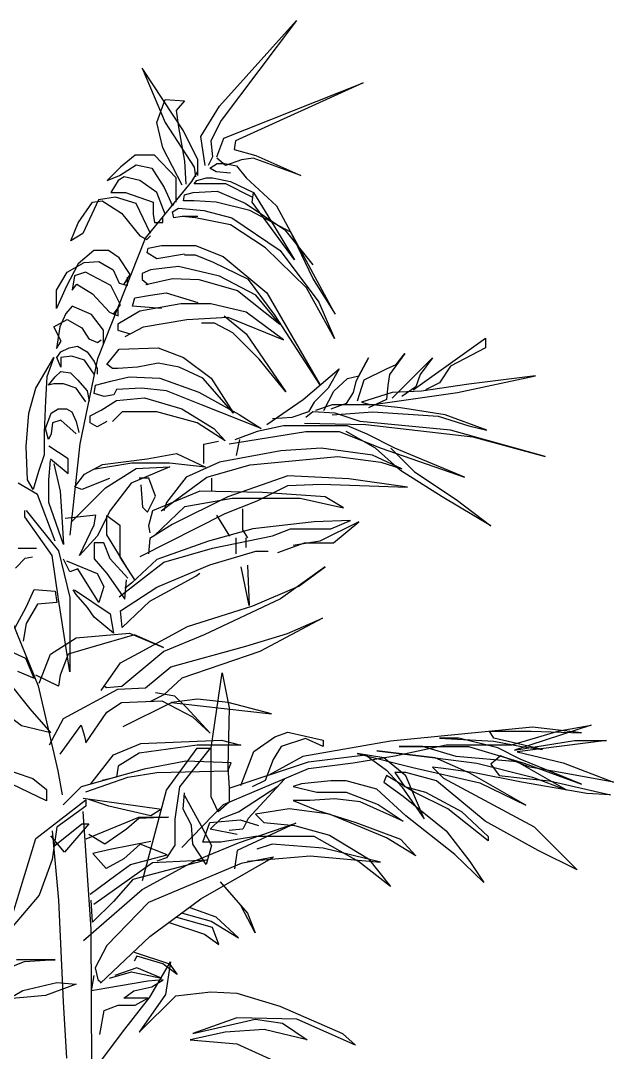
# Model space of a CAD drawing. Header units: millimetres. Extents: x 12377 to 30673, y 89761 to 101952.
# Drawn here: x 28418.6 to 28701.5, y 100374.8 to 100867.1 of the extents above; entities that cross this region are included whole.
import ezdxf

# ---------------------------------------------------------------- set-up
doc = ezdxf.new("R2010")
doc.units = ezdxf.units.MM

# ---------------------------------------------------------------- blocks, each defined once
blk = doc.blocks.new('A$C6C1516BF')
at = {"linetype": 'ByBlock'}
for p, q in [((387.79, 1037.85), (424.48, 1078.64)), ((424.48, 1078.64), (388.49, 1030.94)), ((370.49, 1026.02), (350.89, 1055.96)), ((350.89, 1055.96), (361.84, 1030.05)), ((389.87, 1022.64), (456.33, 1048.91)), ((456.33, 1048.91), (395.41, 1021.26)), ((357.81, 1030.05), (361.84, 1040.99)), ((361.84, 1040.99), (371.07, 1040.42)), ((371.07, 1040.42), (367.03, 1035.81)), ((367.03, 1035.81), (368.18, 1027.75)), ((378.79, 1023.33), (387.79, 1037.85)), ((360.69, 1017.96), (357.81, 1030.05)), ((361.84, 1030.05), (375.68, 1008.74)), ((388.49, 1030.94), (383.64, 1021.26)), ((368.18, 1027.75), (371.07, 1011.62)), ((377.41, 1012.2), (370.49, 1026.02)), ((380.87, 1009.51), (378.79, 1023.33)), ((383.64, 1021.26), (384.33, 1013.66)), ((386.41, 1013.66), (389.87, 1022.64)), ((395.41, 1021.26), (394.72, 1017.11)), ((347.43, 1014.5), (340.51, 1008.74)), ((356.65, 1014.5), (347.43, 1014.5)), ((367.03, 1003.56), (356.65, 1014.5)), ((369.91, 1000.11), (360.69, 1017.96)), ((394.72, 1017.11), (405.1, 1014.35)), ((405.1, 1014.35), (426.56, 1004.67)), ((339.93, 1004.71), (348, 1009.9)), ((348, 1009.9), (355.5, 1008.17)), ((371.07, 1011.62), (371.64, 1000.68)), ((377.41, 1004.71), (377.41, 1012.2)), ((384.33, 1013.66), (382.26, 1009.51)), ((383.19, 1008.2), (386.65, 1010.5)), ((390.56, 1009.51), (386.41, 1012.96)), ((386.65, 1010.5), (390.11, 1010.5)), ((390.11, 1010.5), (395.88, 1009.35)), ((398.18, 1012.27), (390.56, 1009.51)), ((395.88, 1009.35), (400.49, 1003.59)), ((403.72, 1012.96), (398.18, 1012.27)), ((426.56, 1004.67), (403.72, 1012.96)), ((340.51, 1008.74), (334.17, 1002.41)), ((334.17, 1002.41), (339.93, 1004.71)), ((355.5, 1008.17), (361.26, 998.96)), ((374.6, 1001.84), (377.37, 1006.68)), ((375.68, 1008.74), (376.26, 1004.14)), ((386.08, 1006.47), (383.19, 1008.2)), ((392.99, 1005.89), (386.08, 1006.47)), ((339.36, 1002.41), (335.9, 996.65)), ((342.24, 1004.14), (339.36, 1002.41)), ((349.73, 1002.41), (342.24, 1004.14)), ((357.81, 996.65), (349.73, 1002.41)), ((352.45, 974.87), (374.6, 1001.84)), ((367.03, 992.05), (367.03, 1003.56)), ((375.7, 1000.71), (376.85, 1002.44)), ((377.43, 1000.71), (375.7, 1000.71)), ((376.85, 1002.44), (381.46, 1003.59)), ((383.77, 1000.71), (377.43, 1000.71)), ((381.46, 1003.59), (384.35, 1003.59)), ((390.69, 1000.71), (383.77, 1000.71)), ((384.35, 1003.59), (392.99, 1001.86)), ((403.37, 994.38), (390.69, 1000.71)), ((392.99, 1001.86), (403.95, 996.68)), ((400.49, 1003.59), (414.9, 990.35)), ((335.9, 996.65), (342.81, 996.65)), ((342.81, 996.65), (356.08, 992.05)), ((361.84, 986.29), (357.81, 996.65)), ((361.26, 998.96), (365.3, 990.32)), ((370.51, 992.65), (371.09, 995.53)), ((371.09, 995.53), (375.12, 996.68)), ((375.12, 996.68), (386.65, 997.26)), ((386.65, 997.26), (399.91, 991.5)), ((403.37, 992.07), (403.95, 996.68)), ((403.95, 996.68), (413.75, 980.56)), ((320.24, 982.24), (327.16, 992.03)), ((330.04, 993.18), (322.55, 977.06)), ((327.16, 992.03), (331.77, 992.61)), ((338.12, 994.33), (330.04, 993.18)), ((331.77, 992.61), (341, 986.85)), ((347.92, 991.46), (338.12, 994.33)), ((354.84, 977.06), (347.92, 991.46)), ((356.08, 992.05), (356.08, 986.29)), ((365.3, 990.32), (366.45, 992.05)), ((375.7, 992.65), (370.51, 992.65)), ((386.08, 992.07), (375.7, 992.65)), ((402.22, 988.04), (386.08, 992.07)), ((399.91, 991.5), (418.94, 978.83)), ((423.55, 964.43), (403.37, 992.07)), ((414.9, 990.35), (442, 940.25)), ((341, 986.85), (349.65, 975.91)), ((356.08, 986.29), (356.65, 982.26)), ((360.69, 982.26), (360.69, 985.14)), ((365.32, 987.47), (368.2, 989.2)), ((365.9, 984.59), (365.32, 987.47)), ((369.93, 985.16), (365.9, 984.59)), ((368.2, 989.2), (380.31, 988.04)), ((377.43, 985.16), (369.93, 985.16)), ((376.27, 984.59), (369.93, 985.16)), ((392.99, 981.13), (376.27, 984.59)), ((380.31, 988.04), (393.57, 984.59)), ((393.57, 984.59), (416.63, 969.04)), ((421.82, 977.68), (402.22, 988.04)), ((316.78, 973.6), (320.24, 982.24)), ((356.65, 982.26), (360.69, 982.26)), ((409.71, 970.19), (392.99, 981.13)), ((413.75, 980.56), (423.55, 964.43)), ((322.55, 977.06), (316.78, 973.6)), ((329.61, 917.49), (352.45, 974.87)), ((349.65, 975.91), (353.11, 974.18)), ((353.11, 974.18), (354.84, 975.91)), ((418.94, 978.83), (432.2, 962.13)), ((432.2, 955.8), (421.82, 977.68)), ((353.17, 967.84), (353.74, 970.14)), ((353.74, 970.14), (360.08, 971.3)), ((360.08, 971.3), (376.23, 971.3)), ((376.23, 971.3), (389.49, 966.11)), ((429.32, 951.19), (409.71, 970.19)), ((327.76, 968.96), (320.26, 962.63)), ((334.68, 968.96), (327.76, 968.96)), ((339.87, 965.5), (334.68, 968.96)), ((345.06, 957.44), (339.87, 965.5)), ((357.78, 964.96), (353.17, 967.84)), ((371.04, 967.26), (357.78, 964.96)), ((376.23, 966.69), (371.04, 966.69)), ((384.88, 963.23), (376.23, 966.69)), ((389.49, 966.11), (410.25, 948.84)), ((416.63, 969.04), (435.08, 944.28)), ((320.26, 962.63), (314.5, 951.68)), ((315.07, 958.59), (323.15, 963.2)), ((323.15, 963.2), (330.07, 963.78)), ((330.07, 963.78), (336.98, 959.75)), ((368.1, 961.39), (354.84, 959.66)), ((387.71, 956.78), (368.1, 961.39)), ((401.6, 955.17), (384.88, 963.23)), ((309.89, 949.96), (315.07, 958.59)), ((318.53, 956.87), (317.38, 949.96)), ((323.72, 958.59), (318.53, 956.87)), ((335.83, 952.26), (323.72, 958.59)), ((336.98, 959.75), (339.87, 953.41)), ((342.17, 952.84), (345.06, 957.44)), ((343.9, 952.26), (343.9, 956.29)), ((354.84, 959.66), (350.81, 957.93)), ((350.81, 957.93), (350.81, 955.05)), ((350.81, 955.05), (353.69, 952.75)), ((352.54, 952.75), (365.22, 955.63)), ((365.22, 955.63), (377.91, 955.05)), ((377.91, 955.05), (396.36, 949.87)), ((405, 947.57), (387.71, 956.78)), ((414.28, 937.9), (401.6, 955.17)), ((443.16, 938.52), (432.2, 955.8)), ((314.5, 951.68), (309.89, 941.32)), ((317.38, 949.96), (319.69, 952.84)), ((319.69, 952.84), (327.18, 948.23)), ((340.44, 943.05), (335.83, 952.26)), ((339.87, 953.41), (343.9, 952.26)), ((442.58, 927.01), (429.32, 951.19)), ((309.89, 941.32), (309.89, 949.96)), ((327.18, 948.23), (335.25, 939.59)), ((346.19, 942.39), (347.35, 946.42)), ((347.35, 946.42), (354.84, 947.57)), ((354.84, 947.57), (362.34, 948.72)), ((362.34, 948.72), (377.33, 944.11)), ((396.36, 949.87), (416.54, 933.75)), ((416.54, 933.75), (405, 947.57)), ((410.25, 948.84), (435.61, 905.07)), ((317.35, 942.4), (314.47, 938.94)), ((326.58, 938.37), (317.35, 942.4)), ((336.98, 938.44), (340.44, 943.05)), ((339.29, 937.86), (339.29, 941.9)), ((360.03, 941.23), (346.19, 942.39)), ((369.26, 943.54), (349.65, 940.08)), ((383.67, 943.54), (369.26, 943.54)), ((400.39, 939.51), (383.67, 943.54)), ((435.08, 944.28), (442.58, 927.01)), ((308.7, 932.61), (315.05, 936.06)), ((314.47, 938.94), (311.59, 932.61)), ((315.05, 936.06), (321.96, 932.03)), ((332.34, 930.88), (326.58, 938.37)), ((335.25, 939.59), (339.29, 937.86)), ((349.65, 940.08), (339.28, 933.75)), ((351.38, 932.6), (372.14, 936.05)), ((372.14, 936.05), (391.74, 937.2)), ((390.01, 937.78), (400.39, 929.14)), ((391.74, 937.2), (418.26, 926.26)), ((418.26, 926.26), (400.39, 939.51)), ((435.61, 905.07), (414.28, 937.9)), ((312.16, 925.7), (308.7, 932.61)), ((311.59, 932.61), (309.86, 922.24)), ((321.96, 932.03), (325.42, 926.85)), ((332.34, 924.55), (332.34, 930.88)), ((339.28, 933.75), (339.28, 930.87)), ((339.28, 930.87), (345.04, 929.14)), ((342.74, 927.99), (351.38, 932.6)), ((385.4, 934.32), (379.06, 934.32)), ((394.05, 929.72), (385.4, 934.32)), ((309.86, 922.24), (312.16, 925.7)), ((325.42, 926.85), (329.46, 925.12)), ((329.46, 925.12), (331.19, 926.27)), ((406.73, 917.05), (394.05, 929.72)), ((400.39, 929.14), (419.42, 901.5)), ((480.1, 902.55), (514.64, 927.1)), ((514.64, 927.1), (514.64, 922.45)), ((310.02, 917.94), (312.01, 920.59)), ((312.01, 920.59), (316, 922.58)), ((316, 922.58), (319.99, 923.25)), ((319.99, 923.25), (324.64, 920.59)), ((324.64, 920.59), (327.96, 915.95)), ((333.94, 914.62), (339.92, 921.92)), ((339.92, 921.92), (358.52, 922.58)), ((358.52, 922.58), (370.48, 917.94)), ((514.64, 922.45), (498.03, 913.83)), ((300.06, 903.34), (308.69, 917.94)), ((308.69, 917.94), (305.37, 908.65)), ((312.01, 913.29), (310.02, 917.94)), ((317.33, 918.6), (312.01, 917.94)), ((312.01, 917.94), (312.01, 913.29)), ((323.31, 916.61), (317.33, 918.6)), ((321.3, 876.7), (329.61, 917.49)), ((327.96, 909.97), (323.31, 916.61)), ((327.96, 915.95), (329.29, 912.63)), ((370.48, 917.94), (383.77, 907.98)), ((419.42, 901.5), (406.73, 917.05)), ((458.84, 917.81), (452.86, 906.53)), ((454.18, 909.18), (458.84, 917.81)), ((476.11, 919.8), (468.8, 909.85)), ((470.13, 898.57), (489.4, 917.81)), ((472.12, 914.49), (476.11, 919.8)), ((489.4, 917.81), (483.42, 909.85)), ((309.36, 908.65), (312.01, 911.3)), ((312.01, 911.3), (316.67, 910.64)), ((329.29, 912.63), (329.29, 909.97)), ((336.6, 912.63), (334.03, 914.73)), ((339.25, 912.63), (336.6, 912.63)), ((348.56, 913.29), (339.25, 912.63)), ((358.52, 915.28), (348.56, 913.29)), ((368.49, 913.29), (358.52, 915.28)), ((379.78, 907.98), (368.49, 913.29)), ((427.61, 897.9), (444.88, 912.5)), ((444.88, 912.5), (439.57, 903.21)), ((456.84, 907.19), (467.47, 912.5)), ((467.47, 912.5), (472.12, 914.49)), ((498.03, 913.83), (492.72, 905.86)), ((305.37, 908.65), (304.71, 897.37)), ((306.04, 904.67), (309.36, 908.65)), ((316.67, 910.64), (319.99, 907.32)), ((319.99, 907.32), (324.64, 902.01)), ((328.62, 904.67), (335.93, 906.66)), ((335.93, 906.66), (344.57, 908.65)), ((344.57, 908.65), (359.19, 907.98)), ((359.19, 907.98), (377.79, 901.35)), ((394.4, 891.4), (379.78, 907.98)), ((383.77, 907.98), (394.4, 891.4)), ((442.23, 901.88), (448.87, 907.85)), ((448.87, 907.85), (454.18, 909.18)), ((452.86, 906.53), (451.53, 901.22)), ((453.52, 897.24), (456.84, 907.19)), ((468.8, 909.85), (468.14, 904.54)), ((483.42, 909.85), (481.42, 903.87)), ((492.72, 905.86), (486.08, 902.55)), ((501.36, 901.22), (538.56, 909.18)), ((538.56, 909.18), (506.67, 905.2)), ((296.73, 891.4), (300.06, 903.34)), ((308.69, 905.33), (306.04, 904.67)), ((313.34, 905.33), (308.69, 905.33)), ((319.32, 903.34), (313.34, 905.33)), ((323.97, 896.7), (319.32, 903.34)), ((324.64, 902.01), (325.45, 897.09)), ((327.96, 900.68), (328.62, 904.67)), ((338.59, 902.68), (337.26, 900.02)), ((350.55, 903.34), (338.59, 902.68)), ((362.51, 902.01), (350.55, 903.34)), ((379.12, 895.38), (362.51, 902.01)), ((377.79, 901.35), (397.06, 890.73)), ((439.57, 903.21), (432.92, 896.57)), ((437.58, 892.59), (442.23, 901.88)), ((451.53, 901.22), (448.21, 895.91)), ((470.13, 901.22), (455.51, 896.57)), ((460.16, 895.25), (501.36, 901.22)), ((468.14, 904.54), (467.47, 897.9)), ((484.08, 901.88), (470.13, 901.22)), ((481.42, 903.87), (474.78, 899.23)), ((506.67, 905.2), (484.08, 901.88)), ((304.71, 897.37), (304.04, 882.11)), ((332.61, 899.36), (327.96, 900.68)), ((331.28, 892.72), (338.59, 897.37)), ((337.26, 900.02), (332.61, 899.36)), ((338.59, 897.37), (351.88, 898.69)), ((351.88, 898.69), (369.82, 893.39)), ((410.34, 885.96), (427.61, 897.9)), ((432.92, 896.57), (430.27, 891.93)), ((455.51, 896.57), (460.16, 895.25)), ((467.47, 897.9), (458.84, 893.92)), ((295.41, 875.47), (296.73, 891.4)), ((304.71, 884.1), (307.36, 891.4)), ((307.36, 891.4), (310.69, 893.39)), ((310.69, 893.39), (314.67, 893.39)), ((314.67, 893.39), (317.33, 892.06)), ((317.33, 892.06), (319.32, 887.41)), ((325.97, 890.07), (331.28, 892.72)), ((341.25, 892.06), (336.6, 887.41)), ((346.56, 892.06), (341.25, 892.06)), ((357.86, 892.06), (346.56, 892.06)), ((377.12, 886.75), (357.86, 892.06)), ((369.82, 893.39), (385.1, 884.1)), ((407.69, 884.1), (379.12, 895.38)), ((430.27, 891.93), (422.29, 889.28)), ((432.26, 891.93), (428.94, 889.28)), ((442.89, 891.27), (432.26, 891.93)), ((441.56, 895.25), (433.59, 892.59)), ((448.21, 895.91), (440.9, 893.26)), ((450.86, 895.25), (441.56, 895.25)), ((441.56, 890.6), (460.83, 891.93)), ((454.85, 887.29), (442.89, 891.27)), ((460.83, 895.25), (450.86, 895.25)), ((474.12, 893.92), (460.83, 895.25)), ((460.83, 891.93), (492.05, 889.94)), ((495.38, 890.6), (474.12, 893.92)), ((308.03, 886.75), (307.36, 881.44)), ((312.01, 888.08), (308.03, 886.75)), ((319.32, 881.44), (312.01, 888.08)), ((319.32, 887.41), (320.65, 882.11)), ((325.97, 886.75), (325.97, 890.07)), ((329.29, 884.76), (325.97, 886.75)), ((333.94, 887.41), (329.29, 884.76)), ((390.41, 878.12), (377.12, 886.75)), ((397.06, 890.73), (407.69, 884.1)), ((422.29, 889.28), (412.99, 888.61)), ((428.27, 886.62), (457.51, 885.96)), ((498.03, 883.3), (454.85, 887.29)), ((492.05, 889.94), (506.67, 885.29)), ((515.31, 883.3), (495.38, 890.6)), ((304.04, 882.11), (304.04, 871.49)), ((306.04, 878.79), (304.71, 884.1)), ((307.36, 881.44), (306.04, 878.79)), ((385.1, 884.1), (390.41, 878.12)), ((392.4, 876.67), (428.94, 882.64)), ((405.69, 882.64), (395.05, 878.66)), ((418.31, 885.29), (405.69, 882.64)), ((429.6, 885.29), (418.31, 885.29)), ((428.94, 882.64), (444.88, 882.64)), ((448.87, 885.29), (429.6, 885.29)), ((444.88, 882.64), (464.81, 874.68)), ((462.16, 874.68), (448.21, 882.64)), ((458.17, 881.31), (448.87, 885.29)), ((457.51, 885.96), (508.66, 879.99)), ((471.46, 874.68), (458.17, 881.31)), ((543.21, 870.7), (498.03, 883.3)), ((506.67, 885.29), (515.31, 883.3)), ((316.45, 833.14), (321.3, 876.7)), ((380.28, 876.48), (387.21, 878.02)), ((380.28, 867.25), (380.28, 876.48)), ((397.23, 878.79), (395.69, 871.09)), ((508.66, 879.99), (543.21, 870.7)), ((296.07, 859.55), (295.41, 875.47)), ((304.04, 871.49), (301.38, 863.53)), ((315.53, 869.51), (306.29, 875.67)), ((353.21, 869.5), (367.16, 872.15)), ((367.16, 872.15), (381.11, 865.52)), ((416.96, 873.35), (387.72, 868.04)), ((436.22, 874.67), (416.96, 873.35)), ((460.81, 871.35), (436.22, 874.67)), ((474.76, 864.72), (460.81, 871.35)), ((474.12, 864.06), (462.16, 874.68)), ((464.81, 874.68), (504.68, 860.74)), ((469.47, 874.68), (480.76, 863.4)), ((504.68, 860.74), (471.46, 874.68)), ((306.29, 859.51), (307.06, 868.75)), ((307.06, 869.51), (315.53, 862.59)), ((308.6, 867.21), (311.68, 854.12)), ((315.53, 862.59), (315.53, 869.51)), ((323.31, 862.2), (331.95, 866.84)), ((345.9, 867.51), (327.63, 864.52)), ((331.95, 866.84), (353.21, 869.5)), ((363.84, 867.51), (345.9, 867.51)), ((381.11, 865.52), (363.84, 867.51)), ((387.72, 868.04), (371.78, 860.74)), ((381.75, 860.74), (402.34, 866.71)), ((402.34, 866.71), (444.2, 870.69)), ((444.2, 870.69), (464.79, 868.04)), ((464.79, 868.04), (474.76, 864.72)), ((301.38, 863.53), (298.73, 854.9)), ((318.66, 856.23), (323.31, 862.2)), ((333.28, 855.7), (347.92, 864.94)), ((364.1, 865.71), (345.6, 858.01)), ((347.92, 864.94), (364.1, 865.71)), ((494.05, 851.45), (474.12, 864.06)), ((480.76, 863.4), (500.69, 850.13)), ((300.89, 852.58), (291.65, 857.97)), ((298.73, 854.9), (296.07, 859.55)), ((306.29, 848.74), (306.29, 859.51)), ((335.27, 860.21), (321.98, 854.9)), ((345.6, 858.01), (335.59, 844.93)), ((354.06, 860.28), (349.44, 860.28)), ((350.21, 857.2), (350.98, 846.43)), ((357.14, 851.82), (354.06, 860.28)), ((359.82, 844.81), (381.75, 860.74)), ((371.78, 860.74), (362.48, 848.79)), ((384.13, 854.16), (384.13, 860.32)), ((420.28, 861.4), (391.71, 851.45)), ((405.66, 849.46), (420.28, 856.76)), ((449.51, 860.07), (420.28, 861.4)), ((420.28, 856.76), (436.22, 857.42)), ((436.22, 857.42), (477.42, 856.09)), ((477.42, 856.09), (449.51, 860.07)), ((309.37, 830.27), (300.89, 852.58)), ((311.68, 854.12), (312.45, 841.81)), ((317.09, 839.54), (333.28, 855.7)), ((321.98, 854.9), (318.66, 856.23)), ((353.29, 844.12), (357.14, 851.82)), ((378.42, 854.1), (355.83, 844.81)), ((408.32, 853.44), (378.42, 854.1)), ((438.22, 851.45), (408.32, 853.44)), ((313.22, 828.73), (306.29, 848.74)), ((356.5, 832.87), (371.12, 846.8)), ((362.48, 848.79), (361.15, 844.81)), ((391.71, 851.45), (365.14, 838.18)), ((371.12, 846.8), (393.7, 850.79)), ((390.38, 843.49), (405.66, 849.46)), ((393.7, 850.79), (426.26, 850.79)), ((426.26, 850.79), (446.85, 846.14)), ((446.85, 846.14), (438.22, 851.45)), ((517.3, 837.52), (494.05, 851.45)), ((500.69, 850.13), (517.3, 837.52)), ((294.75, 841.85), (294.75, 844.93)), ((307.85, 823.38), (294.75, 841.85)), ((295.52, 844.93), (310.93, 825.69)), ((328.65, 842.62), (314.01, 841.08)), ((327.88, 838), (328.65, 842.62)), ((335.59, 844.93), (329.42, 832.62)), ((334.03, 833.35), (334.03, 842.58)), ((334.03, 842.58), (340.19, 837.96)), ((349.86, 822.92), (390.38, 843.49)), ((350.98, 846.43), (353.29, 844.12)), ((355.83, 844.81), (353.84, 837.51)), ((392.61, 832.62), (386.44, 842.62)), ((398.77, 845.7), (398.77, 835.69)), ((312.45, 841.81), (313.22, 828.73)), ((320.95, 823.38), (327.88, 838)), ((340.19, 837.96), (340.19, 822.57)), ((353.84, 837.51), (354.51, 834.2)), ((365.14, 838.18), (354.51, 831.54)), ((432.9, 839.5), (403.67, 836.19)), ((450.18, 840.17), (432.9, 839.5)), ((454.16, 839.5), (435.56, 830.22)), ((440.88, 836.19), (450.18, 840.17)), ((442.2, 829.55), (454.16, 839.5)), ((329.42, 832.62), (320.95, 823.38)), ((343.27, 817.95), (334.03, 833.35)), ((403.67, 836.19), (382.41, 830.22)), ((384.4, 826.9), (412.97, 832.87)), ((398.77, 835.69), (401.08, 831.85)), ((412.97, 832.87), (421.61, 836.19)), ((421.61, 836.19), (432.9, 836.19)), ((432.9, 836.19), (440.88, 836.19)), ((332.49, 829.5), (327.86, 829.5)), ((327.86, 829.5), (327.86, 821.8)), ((335.57, 821.8), (332.49, 829.5)), ((354.51, 831.54), (353.84, 824.24)), ((382.41, 830.22), (357.83, 821.59)), ((395.69, 824.15), (395.69, 831.85)), ((400.31, 831.85), (400.31, 827.23)), ((415.63, 824.91), (428.25, 829.55)), ((435.56, 830.22), (422.94, 828.22)), ((428.25, 829.55), (442.2, 829.55)), ((291.66, 826.85), (300.45, 826.85)), ((295.04, 822.12), (298.42, 822.8)), ((310.93, 802.6), (307.85, 823.38)), ((310.93, 825.69), (316.32, 803.37)), ((340.19, 822.57), (347.13, 811.8)), ((361.15, 820.26), (384.4, 826.9)), ((383.07, 818.94), (405, 825.57)), ((405, 825.57), (410.98, 825.57)), ((290.3, 817.39), (295.04, 822.12)), ((316.29, 815.56), (313.21, 821.72)), ((314.75, 820.95), (329.39, 814.79)), ((327.86, 821.8), (334.03, 814.88)), ((344.04, 812.57), (335.57, 821.8)), ((339.89, 803.67), (361.15, 820.26)), ((357.83, 821.59), (345.87, 810.31)), ((357.83, 808.32), (383.07, 818.94)), ((401.85, 799.53), (398, 817.99)), ((401.08, 818.76), (401.85, 799.53)), ((438.17, 818.03), (416.91, 802.77)), ((425.55, 808.74), (438.17, 818.03)), ((320.15, 817.1), (316.29, 815.56)), ((330.16, 800.94), (320.15, 817.1)), ((329.39, 814.79), (332.47, 808.63)), ((334.03, 814.88), (342.5, 802.56)), ((354.51, 801.68), (376.43, 813.63)), ((376.43, 813.63), (378.42, 814.95)), ((332.47, 808.63), (330.16, 800.94)), ((340.55, 797.04), (357.83, 808.32)), ((342.5, 802.56), (343.27, 811.8)), ((345.87, 810.31), (342.55, 807.65)), ((403.63, 799.45), (425.55, 808.74)), ((295.5, 798.72), (299.35, 807.18)), ((299.35, 807.18), (309.37, 806.41)), ((309.37, 806.41), (310.14, 801.02)), ((316.32, 767.97), (310.93, 802.6)), ((316.32, 803.37), (316.32, 767.97)), ((319.37, 804.79), (317.83, 807.09)), ((318.6, 807.09), (335.56, 795.55)), ((324.77, 798.63), (319.37, 804.79)), ((416.91, 802.77), (380.37, 785.52)), ((284.89, 801.18), (301.13, 761.31)), ((290.11, 788.71), (295.5, 798.72)), ((300.89, 800.26), (295.5, 791.02)), ((310.14, 801.02), (300.89, 800.26)), ((327.85, 794.01), (324.77, 798.63)), ((341.22, 789.08), (354.51, 801.68)), ((372.4, 789.5), (403.63, 799.45)), ((337.1, 786.32), (327.85, 794.01)), ((335.56, 795.55), (337.1, 786.32)), ((341.22, 789.08), (340.55, 797.04)), ((436.85, 793.48), (406.95, 777.55)), ((420.24, 786.18), (436.85, 793.48)), ((295.5, 791.02), (293.96, 782.56)), ((349.15, 776.89), (372.4, 789.5)), ((307.06, 776.4), (319.39, 784.09)), ((319.39, 784.09), (344.81, 786.4)), ((347.13, 785.63), (326.32, 779.48)), ((344.81, 786.4), (361, 779.48)), ((361, 779.48), (347.13, 785.63)), ((380.37, 785.52), (361.11, 777.55)), ((400.3, 780.21), (420.24, 786.18)), ((326.32, 779.48), (315.53, 776.4)), ((364.43, 770.26), (400.3, 780.21)), ((295.33, 774.24), (288.02, 777.55)), ((299.32, 764.95), (295.33, 774.24)), ((301.66, 762.55), (307.06, 776.4)), ((315.53, 776.4), (311.68, 766.39)), ((340.51, 772.25), (349.15, 776.89)), ((361.11, 777.55), (345.83, 764.95)), ((406.95, 777.55), (369.74, 764.95)), ((291.35, 768.26), (299.32, 764.95)), ((331.21, 758.98), (340.51, 772.25)), ((352.47, 760.3), (364.43, 770.26)), ((297.29, 750.3), (286.66, 763.57)), ((310.91, 761.01), (300.12, 766.39)), ((311.68, 766.39), (310.91, 761.01)), ((345.83, 764.95), (341.17, 760.97)), ((369.74, 764.95), (361.11, 756.98)), ((383.71, 731.58), (389.02, 767.41)), ((389.02, 767.41), (392.34, 750.82)), ((272.05, 758.26), (293.31, 742.33)), ((301.13, 761.31), (310.6, 720.76)), ((313.27, 745.7), (339.18, 759.64)), ((333.87, 760.3), (332.71, 761.11)), ((341.17, 760.97), (333.87, 760.3)), ((339.18, 759.64), (352.47, 760.3)), ((334.03, 748.7), (340.96, 753.31)), ((340.96, 753.31), (360.22, 754.08)), ((341.73, 741.77), (364.85, 753.31)), ((361.11, 756.98), (354.46, 753.67)), ((366.39, 756.39), (357.14, 757.93)), ((360.22, 754.08), (374.86, 746.39)), ((377.18, 754.85), (364.85, 753.31)), ((364.85, 753.31), (378.72, 751.77)), ((371.78, 751), (366.39, 756.39)), ((391.82, 753.31), (377.18, 754.85)), ((412.62, 747.93), (391.82, 753.31)), ((307.26, 739.02), (297.29, 750.3)), ((324.01, 734.07), (334.03, 748.7)), ((383.34, 738.69), (371.78, 751)), ((378.72, 751.77), (412.62, 747.93)), ((392.34, 750.82), (391.68, 722.29)), ((306.63, 733.1), (313.27, 745.7)), ((374.86, 746.39), (383.34, 738.69)), ((293.31, 742.33), (307.26, 739.02)), ((311.68, 728.69), (321.7, 742.54)), ((321.7, 742.54), (323.24, 737.15)), ((414.12, 736.84), (420.29, 739.15)), ((420.29, 739.15), (437.24, 735.3)), ((537.18, 741.53), (469.41, 734.9)), ((518.58, 736.22), (516.58, 739.54)), ((516.58, 739.54), (536.51, 739.54)), ((527.21, 733.13), (549.8, 739.77)), ((565.08, 742.42), (528.54, 730.48)), ((536.51, 739.54), (560.43, 738.88)), ((560.43, 738.88), (537.18, 741.53)), ((549.8, 739.77), (565.08, 742.42)), ((323.24, 737.15), (324.01, 734.07)), ((337.07, 728.38), (350.17, 733.76)), ((350.17, 733.76), (388.69, 735.3)), ((388.69, 735.3), (397.94, 732.99)), ((404.1, 729.91), (414.12, 736.84)), ((428.76, 736.07), (417.2, 732.22)), ((469.41, 734.9), (427.56, 727.6)), ((437.24, 732.22), (428.76, 736.07)), ((437.24, 735.3), (437.24, 732.22)), ((501.97, 736.22), (492.67, 736.22)), ((492.67, 736.22), (518.58, 734.9)), ((520.57, 731.58), (501.97, 736.22)), ((541.83, 730.92), (518.58, 736.22)), ((518.58, 734.9), (531.86, 732.24)), ((528.54, 730.48), (557.1, 735.12)), ((572.38, 735.12), (529.86, 729.81)), ((557.1, 735.12), (572.38, 735.12)), ((349.4, 729.15), (339.38, 722.99)), ((377.14, 732.99), (349.4, 729.15)), ((362.5, 711.45), (377.14, 731.45)), ((383.3, 731.45), (368.66, 712.98)), ((397.94, 732.99), (377.14, 732.99)), ((377.14, 731.45), (383.3, 731.45)), ((383.71, 708.35), (383.71, 731.58)), ((397.94, 713.75), (404.1, 729.91)), ((417.2, 732.22), (413.35, 726.07)), ((466.09, 726.93), (453.47, 728.92)), ((453.47, 728.92), (480.04, 722.29)), ((490.67, 726.93), (462.77, 730.25)), ((462.77, 730.25), (490.67, 726.93)), ((471.4, 727.82), (495.98, 733.13)), ((484.69, 732.24), (473.4, 732.24)), ((473.4, 732.24), (506.62, 732.24)), ((500.64, 727.6), (484.69, 732.24)), ((495.98, 733.13), (527.21, 733.13)), ((506.62, 732.24), (533.19, 724.28)), ((531.2, 726.27), (520.57, 731.58)), ((529.86, 729.81), (551.79, 724.5)), ((531.86, 732.24), (541.83, 730.92)), ((277.32, 724.33), (298.58, 717.03)), ((326.28, 714.52), (337.07, 728.38)), ((371.74, 725.3), (351.71, 721.45)), ((393.32, 724.53), (371.74, 725.3)), ((391.78, 720.68), (393.32, 724.53)), ((392.34, 712.34), (430.21, 724.94)), ((413.35, 726.07), (409.5, 716.06)), ((427.56, 727.6), (411.28, 718.64)), ((430.21, 724.94), (457.45, 728.26)), ((430.21, 721.85), (451.47, 724.5)), ((451.47, 724.5), (471.4, 727.82)), ((457.45, 728.26), (467.42, 720.96)), ((476.72, 718.31), (466.09, 726.93)), ((507.28, 719.63), (490.67, 726.93)), ((490.67, 726.93), (510.6, 724.28)), ((529.87, 724.94), (500.64, 727.6)), ((510.6, 724.28), (537.18, 717.64)), ((521.89, 727.82), (517.24, 723.84)), ((517.24, 723.84), (521.23, 718.53)), ((535.84, 722.51), (521.89, 727.82)), ((553.12, 711.67), (529.87, 724.94)), ((560.43, 714.33), (531.2, 726.27)), ((533.19, 724.28), (560.43, 714.33)), ((551.79, 724.5), (575.71, 715.21)), ((310.6, 720.76), (312.63, 709.28)), ((351.71, 721.45), (321.66, 712.98)), ((339.38, 722.99), (338.61, 717.6)), ((344, 717.6), (357.87, 719.91)), ((357.87, 719.91), (391.78, 720.68)), ((389.68, 704.6), (430.21, 721.85)), ((391.68, 722.29), (392.34, 712.34)), ((467.42, 720.96), (474.73, 713)), ((476.71, 719.86), (471.4, 719.86)), ((471.4, 719.86), (476.05, 713.22)), ((491.33, 715.88), (476.71, 719.86)), ((480.04, 722.29), (511.93, 714.99)), ((494.65, 721.85), (489.34, 722.51)), ((489.34, 722.51), (494.65, 717.2)), ((508.6, 719.86), (494.65, 721.85)), ((533.86, 704.37), (507.28, 719.63)), ((531.86, 715.21), (508.6, 719.86)), ((550.46, 719.86), (535.84, 722.51)), ((575.71, 715.21), (550.46, 719.86)), ((305.23, 706.41), (288.62, 714.37)), ((298.58, 717.03), (305.23, 711.72)), ((323.97, 710.68), (344, 717.6)), ((338.61, 717.6), (331.67, 716.06)), ((418.78, 716.63), (401.38, 697.96)), ((409.5, 716.06), (403.33, 712.98)), ((415.56, 713.41), (418.78, 716.63)), ((426.89, 714.55), (422.9, 713.22)), ((440.84, 715.88), (426.89, 714.55)), ((448.15, 715.88), (440.84, 715.88)), ((462.76, 711.9), (448.15, 715.88)), ((467.41, 718.53), (466.08, 715.21)), ((466.08, 715.21), (475.39, 708.58)), ((480.7, 710.57), (467.41, 718.53)), ((485.36, 697.74), (476.72, 718.31)), ((514.58, 696.64), (491.33, 715.88)), ((494.65, 717.2), (537.84, 693.98)), ((511.93, 714.99), (533.86, 704.37)), ((521.23, 718.53), (532.52, 717.2)), ((563.08, 709.91), (531.86, 715.21)), ((532.52, 717.2), (545.15, 715.88)), ((537.18, 717.64), (553.12, 711.67)), ((545.15, 715.88), (574.38, 709.24)), ((305.23, 711.72), (305.23, 706.41)), ((321.66, 712.98), (313.18, 704.52)), ((350.94, 668.35), (362.5, 711.45)), ((368.66, 712.98), (366.35, 697.59)), ((370.44, 702.46), (371.08, 710.19)), ((371.08, 708.9), (378.82, 694.74)), ((392.34, 712.34), (392.34, 705.7)), ((396.87, 701.18), (415.56, 713.41)), ((422.9, 713.22), (434.19, 710.57)), ((434.19, 710.57), (448.15, 710.57)), ((448.15, 710.57), (463.43, 704.6)), ((476.71, 699.29), (462.76, 711.9)), ((474.73, 713), (485.36, 697.74)), ((476.05, 713.22), (486.02, 710.57)), ((496.65, 702.61), (480.7, 710.57)), ((486.02, 710.57), (503.29, 701.28)), ((574.38, 709.24), (563.08, 709.91)), ((300.08, 688.36), (323.97, 706.83)), ((322.73, 707.62), (360.12, 702.46)), ((323.97, 706.83), (323.97, 703.75)), ((334.98, 703.75), (325.31, 706.97)), ((369.75, 684.03), (389.68, 704.6)), ((387.03, 701.06), (383.71, 708.35)), ((392.34, 705.7), (387.03, 701.06)), ((430.87, 706.59), (422.9, 706.59)), ((422.9, 706.59), (434.19, 701.94)), ((442.83, 707.25), (430.87, 706.59)), ((454.79, 705.92), (442.83, 707.25)), ((475.39, 696.64), (454.79, 705.92)), ((463.43, 704.6), (475.39, 696.64)), ((475.39, 708.58), (495.98, 691.99)), ((323.97, 703.75), (310.1, 693.75)), ((322.43, 701.27), (326.28, 645.09)), ((354.96, 699.25), (334.98, 703.75)), ((360.12, 702.46), (354.96, 699.25)), ((374.3, 694.74), (370.44, 702.46)), ((388.49, 697.96), (396.87, 701.18)), ((420.91, 702.61), (404.96, 699.95)), ((404.96, 699.95), (408.95, 695.97)), ((440.17, 699.95), (420.91, 702.61)), ((434.19, 701.94), (452.8, 695.97)), ((467.41, 688.67), (440.17, 699.95)), ((499.97, 680.71), (476.71, 699.29)), ((515.91, 687.35), (496.65, 702.61)), ((503.29, 701.28), (515.91, 689.34)), ((309.19, 685.08), (322.09, 695.38)), ((325.31, 695.38), (313.71, 681.86)), ((322.09, 695.38), (325.31, 695.38)), ((324.02, 688.3), (349.16, 698.6)), ((349.16, 697.96), (343.36, 692.81)), ((349.16, 698.6), (363.34, 698.6)), ((363.34, 698.6), (349.16, 697.96)), ((366.35, 697.59), (366.35, 685.28)), ((374.95, 685.72), (374.3, 694.74)), ((378.82, 694.74), (383.97, 685.08)), ((379.71, 686.68), (383.04, 695.97)), ((383.04, 695.97), (397.65, 697.3)), ((383.33, 692.81), (388.49, 697.96)), ((424.12, 695.65), (396.16, 682.62)), ((396.78, 686.34), (424.12, 695.65)), ((397.65, 697.3), (406.29, 694.64)), ((401.38, 697.96), (398.8, 692.81)), ((408.95, 695.97), (423.56, 694.64)), ((423.56, 694.64), (440.17, 690)), ((452.8, 695.97), (474.06, 688.01)), ((539.83, 682.7), (514.58, 696.64)), ((313.71, 681.86), (307.26, 689.59)), ((310.1, 693.75), (307.79, 678.35)), ((307.79, 692.03), (310.87, 658.94)), ((333.05, 685.72), (325.31, 690.23)), ((343.36, 692.81), (333.05, 685.72)), ((396.22, 690.23), (383.33, 692.81)), ((404.96, 689.34), (388.35, 686.68)), ((398.8, 692.81), (392.35, 692.16)), ((418.25, 689.34), (404.96, 689.34)), ((432.86, 689.34), (418.25, 689.34)), ((454.13, 677.39), (432.86, 689.34)), ((440.17, 690), (458.78, 678.72)), ((495.98, 691.99), (507.28, 677.39)), ((515.91, 689.34), (515.91, 687.35)), ((537.84, 693.98), (558.43, 673.41)), ((287.75, 648.34), (300.08, 688.36)), ((354.96, 687.01), (335.62, 683.15)), ((349.81, 685.72), (342.07, 678.64)), ((362.7, 680.57), (349.81, 685.72)), ((366.35, 685.28), (362.5, 679.12)), ((381.39, 676.07), (374.95, 685.72)), ((375.65, 677.65), (396.78, 686.34)), ((388.35, 686.68), (379.71, 686.68)), ((383.97, 685.08), (381.39, 676.07)), ((412.94, 685.72), (405.48, 683.24)), ((437.17, 683.86), (412.94, 685.72)), ((481.36, 680.05), (467.41, 688.67)), ((474.06, 688.01), (481.36, 680.05)), ((335.62, 683.15), (327.24, 681.22)), ((333.69, 674.13), (327.24, 681.22)), ((345.29, 676.07), (362.7, 680.57)), ((378.75, 659.65), (413.56, 679.52)), ((396.16, 682.62), (394.91, 673.93)), ((413.56, 679.52), (398.02, 676.41)), ((401.13, 677.65), (430.96, 680.14)), ((430.96, 680.14), (464.52, 677.03)), ((464.52, 677.03), (437.17, 683.86)), ((513.92, 667.44), (499.97, 680.71)), ((558.43, 673.41), (539.83, 682.7)), ((307.79, 678.35), (301.62, 661.42)), ((327.76, 657.1), (355.73, 676.96)), ((342.07, 678.64), (333.69, 674.13)), ((338.2, 670.91), (345.29, 676.07)), ((381.83, 678.2), (346.4, 668.89)), ((350.79, 664), (375.65, 677.65)), ((398.02, 676.41), (353.9, 657.79)), ((355.73, 676.96), (381.83, 678.2)), ((362.5, 679.12), (357.87, 677.59)), ((469.41, 665.45), (454.13, 677.39)), ((458.78, 678.72), (469.41, 665.45)), ((507.28, 677.39), (513.92, 667.44)), ((325.95, 661.9), (338.2, 670.91)), ((346.4, 668.89), (337.08, 658.34)), ((388.04, 667.65), (401.09, 652.75)), ((301.62, 661.42), (289.3, 646.8)), ((322.82, 639.79), (350.79, 664)), ((310.87, 658.94), (313.19, 610.46)), ((327.14, 648.41), (326.52, 658.96)), ((337.08, 658.34), (327.14, 648.41)), ((353.9, 657.79), (334.01, 637.31)), ((354.52, 641.65), (378.75, 659.65)), ((386.18, 650.89), (373.75, 655.24)), ((404.82, 643.44), (397.99, 656.48)), ((384.31, 645.93), (366.91, 650.89)), ((370.02, 652.75), (383.69, 649.03)), ((396.74, 640.96), (386.18, 650.89)), ((401.09, 652.75), (404.82, 643.44)), ((326.28, 645.09), (326.6, 578.73)), ((363.18, 648.41), (380.59, 642.82)), ((383.69, 649.03), (396.74, 640.96)), ((387.42, 637.86), (384.31, 645.93)), ((330.9, 619.31), (354.52, 641.65)), ((380.59, 642.82), (387.42, 637.86)), ((334.01, 637.31), (328.42, 626.76)), ((309.33, 630.47), (290.84, 630.47)), ((294.69, 629.7), (307.02, 630.47)), ((307.02, 630.47), (309.33, 630.47)), ((347.03, 634.13), (363.81, 628.55)), ((348.27, 632.27), (347.03, 629.79)), ((360.7, 628.55), (348.27, 632.27)), ((283.13, 625.08), (294.69, 629.7)), ((328.42, 626.76), (329.66, 621.17)), ((348.27, 626.69), (337.7, 622.96)), ((360.08, 621.72), (348.27, 626.69)), ((354.42, 612.76), (364.36, 629.52)), ((367.54, 623.58), (360.7, 628.55)), ((364.36, 629.52), (361.88, 614.01)), ((363.81, 628.55), (367.54, 623.58)), ((326.64, 615.64), (327.98, 623.01)), ((329.66, 621.17), (330.9, 619.93)), ((353.5, 620.33), (334.03, 616.98)), ((335.22, 621.72), (345.78, 624.82)), ((345.78, 624.82), (360.08, 621.72)), ((360.88, 621), (353.5, 620.33)), ((355.51, 617.65), (360.88, 621)), ((272.35, 603.53), (293.92, 615.85)), ((293.92, 615.85), (310.1, 619.69)), ((319.35, 618.93), (304.71, 613.54)), ((310.1, 619.69), (319.35, 618.93)), ((334.03, 616.98), (326.64, 615.64)), ((342.08, 612.28), (346.78, 615.64)), ((346.78, 615.64), (355.51, 617.65)), ((304.71, 613.54), (270.04, 610.46)), ((313.19, 610.46), (314.73, 583.53)), ((341.37, 596.01), (354.42, 612.76)), ((349.47, 612.28), (342.08, 612.28)), ((347.45, 608.93), (353.5, 612.28)), ((361.88, 614.01), (349.45, 596.01)), ((349.45, 596.01), (366.85, 613.39)), ((353.5, 612.28), (349.47, 612.28)), ((366.85, 613.39), (383.63, 615.25)), ((383.63, 615.25), (396.06, 614.63)), ((396.06, 614.63), (416.57, 608.42)), ((330.67, 594.85), (332.68, 606.25)), ((332.68, 606.25), (339.4, 608.93)), ((339.4, 608.93), (347.45, 608.93)), ((416.57, 608.42), (446.4, 595.39)), ((396.06, 602.83), (374.93, 595.39)), ((374.93, 595.39), (404.76, 602.21)), ((424.65, 602.21), (396.06, 602.83)), ((404.76, 602.21), (417.81, 600.35)), ((452.61, 589.8), (424.65, 602.21)), ((321.48, 569.32), (341.37, 596.01)), ((390.46, 596.01), (373.68, 592.28)), ((409.11, 597.25), (390.46, 596.01)), ((429.62, 592.28), (409.11, 597.25)), ((417.81, 600.35), (429.62, 592.28)), ((373.68, 592.28), (396.06, 590.42)), ((446.4, 595.39), (452.61, 589.8)), ((396.06, 590.42), (415.32, 581.73))]:
    blk.add_line(p, q, dxfattribs=at)

msp = doc.modelspace()

# ---------------------------------------------------------------- block references
msp.add_blockref('A$C6C1516BF', (28125.77, 99788.45))

doc.saveas('drawing.dxf')
